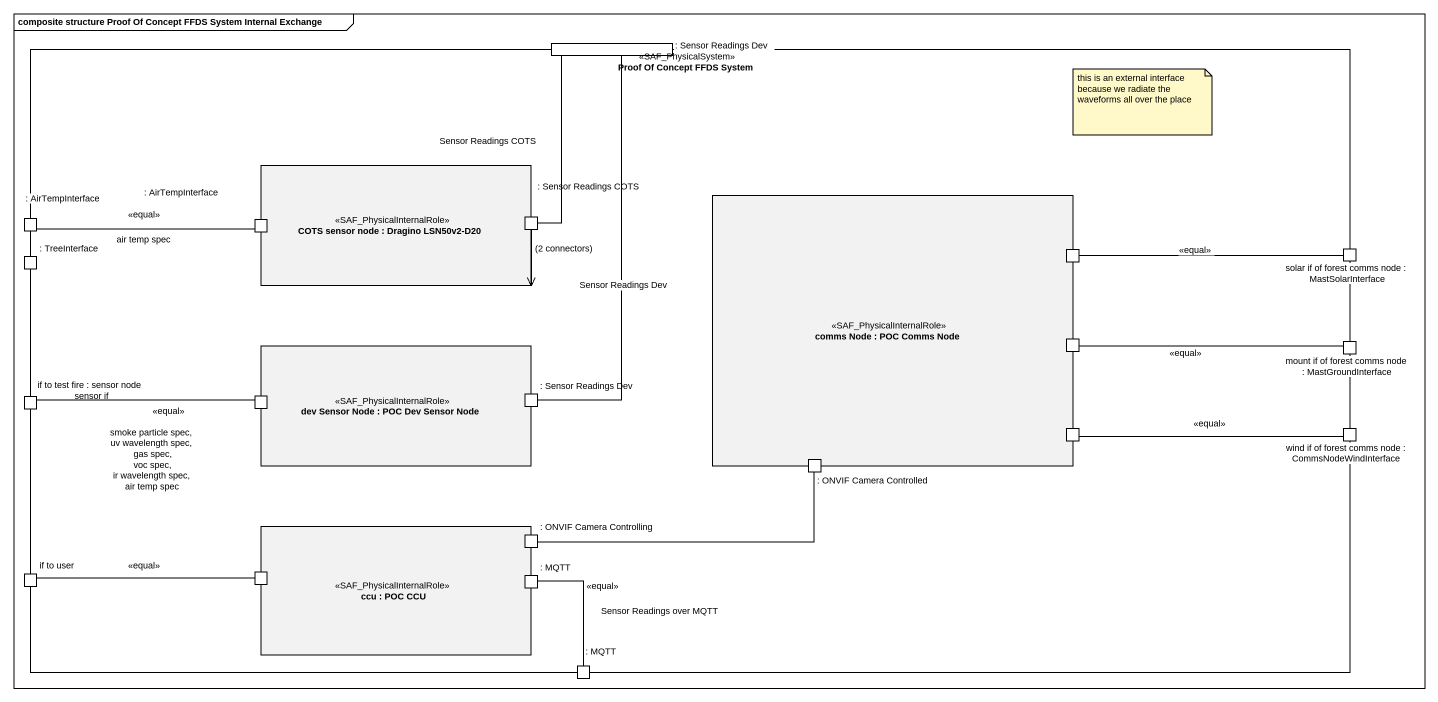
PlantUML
@startuml
mainframe composite structure Proof Of Concept FFDS System Internal Exchange
rectangle "Proof Of Concept FFDS System" as Proof_Of_Concept_FFDS_System <<SAF_PhysicalSystem>> {
  port ": Sensor Readings Dev" as Sensor_Readings_Dev
  rectangle "COTS sensor node : Dragino LSN50v2-D20" as COTS_sensor_node <<SAF_PhysicalInternalRole>> {
    port ": AirTempInterface" as AirTempInterface_2
    port ": Sensor Readings COTS" as Sensor_Readings_COTS
  }
  rectangle "comms Node : POC Comms Node" as comms_Node <<SAF_PhysicalInternalRole>> {
    port " " as port1
    port " " as port2
    port " " as port4
    port ": ONVIF Camera Controlled" as ONVIF_Camera_Controlled
  }
  port ": AirTempInterface" as AirTempInterface
  port "solar if of forest comms node : MastSolarInterface" as solar_if_of_forest_comms
  port ": TreeInterface" as TreeInterface
  rectangle "dev Sensor Node : POC Dev Sensor Node" as dev_Sensor_Node <<SAF_PhysicalInternalRole>> {
    port " " as port3
    port ": Sensor Readings Dev" as Sensor_Readings_Dev_2
  }
  port "mount if of forest comms node : MastGroundInterface" as mount_if_of_forest_comms
  port "if to test fire : sensor node sensor if" as if_to_test_fire_sensor_node
  port "wind if of forest comms node : CommsNodeWindInterface" as wind_if_of_forest_comms
  rectangle "ccu : POC CCU" as ccu <<SAF_PhysicalInternalRole>> {
    port ": ONVIF Camera Controlling" as ONVIF_Camera_Controlling
    port " " as port5
    port ": MQTT" as MQTT
  }
  port "if to user" as if_to_user
  port ": MQTT" as MQTT_2
}
AirTempInterface -right- AirTempInterface_2 : <<equal>>\nair temp spec
Sensor_Readings_COTS -up- Sensor_Readings_Dev : Sensor Readings COTS
Sensor_Readings_COTS -left-> COTS_sensor_node : (2 connectors)
port1 -right- solar_if_of_forest_comms : <<equal>>
port2 -right- mount_if_of_forest_comms : <<equal>>
if_to_test_fire_sensor_node -right- port3 : <<equal>>\nsmoke particle spec, uv wavelength spec, gas spec, voc spec, ir wavelength spec, air temp spec
Sensor_Readings_Dev_2 -up- Sensor_Readings_Dev : Sensor Readings Dev
port4 -right- wind_if_of_forest_comms : <<equal>>
ONVIF_Camera_Controlling -right- ONVIF_Camera_Controlled
if_to_user -right- port5 : <<equal>>
MQTT -- MQTT_2 : <<equal>>\nSensor Readings over MQTT
note as N1
  this is an external interface because we radiate the waveforms all over the place
end note
@enduml
